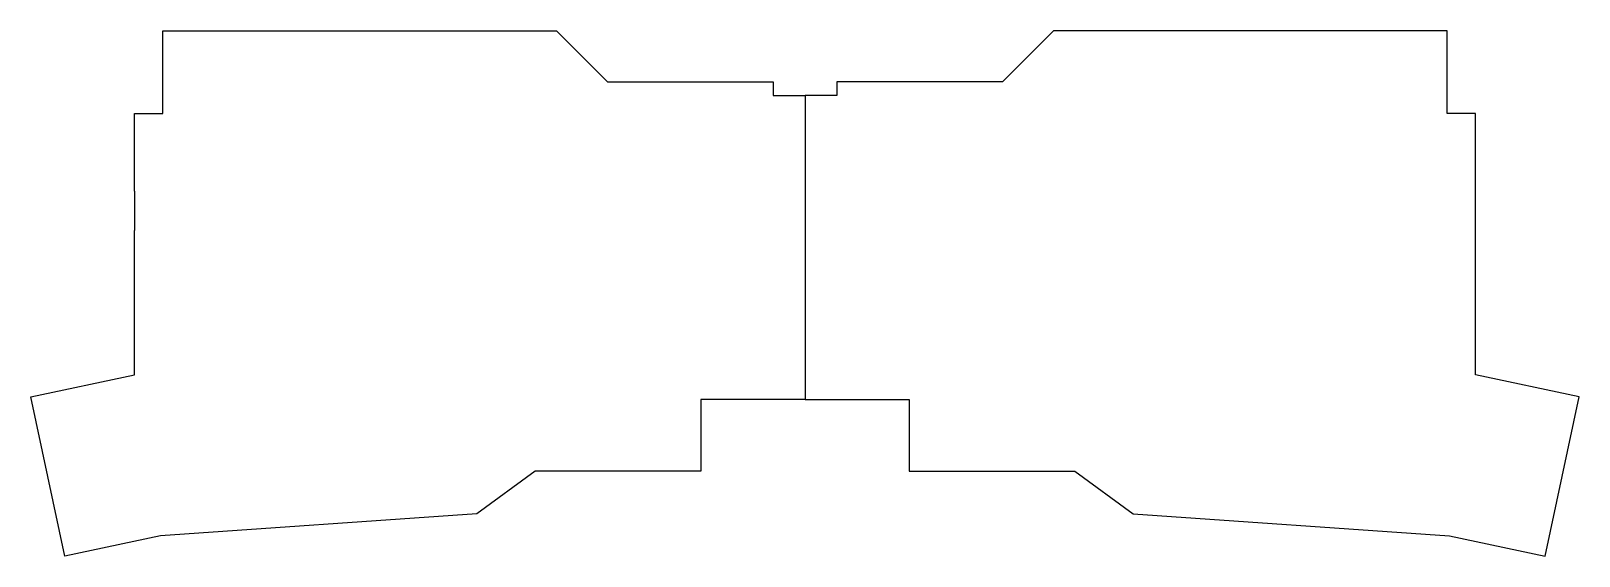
# Model space of a CAD drawing. Header units: millimetres. Extents: x -127 to 131, y -88 to 0.
import ezdxf

# ---------------------------------------------------------------- set-up
doc = ezdxf.new("R2010")
doc.units = ezdxf.units.MM
doc.layers.get('0').update_dxf_attribs({"linetype": 'CONTINUOUS'})

msp = doc.modelspace()

# ---------------------------------------------------------------- linework, layer by layer
for p, q in [((-104.76, -13.83), (-104.76, -0.05)), ((-104.76, -0.05), (-39.12, -0.05)), ((-39.12, -0.05), (-30.62, -8.55)), ((-30.62, -8.55), (-2.96, -8.55)), ((-2.96, -8.55), (-2.96, -10.85)), ((-2.96, -10.85), (2.34, -10.85)), ((2.34, -10.85), (2.34, -61.62)), ((-109.51, -26.79), (-109.51, -13.83)), ((-109.51, -13.83), (-104.76, -13.83)), ((-109.51, -26.79), (-109.51, -33.39)), ((-109.51, -57.46), (-109.51, -33.39)), ((-126.77, -61.13), (-109.51, -57.46)), ((-121.11, -87.74), (-126.77, -61.13)), ((-15.05, -61.62), (-15.05, -73.57)), ((2.34, -61.62), (-15.05, -61.62)), ((-42.69, -73.57), (-52.4, -80.66)), ((-15.05, -73.57), (-42.69, -73.57)), ((-52.4, -80.66), (-105.17, -84.35)), ((-105.17, -84.35), (-121.11, -87.74))]:
    msp.add_line(p, q)
msp.add_lwpolyline([(109.44, -0.05), (43.8, -0.05), (35.3, -8.55), (7.64, -8.55), (7.64, -10.85), (2.34, -10.85), (2.34, -61.62), (19.73, -61.62), (19.73, -73.57), (47.37, -73.57), (57.08, -80.66), (109.85, -84.35), (125.79, -87.74), (131.45, -61.13), (114.19, -57.46), (114.19, -33.39), (114.19, -26.79), (114.19, -13.83), (109.44, -13.83)], close=True)

doc.saveas('drawing.dxf')
